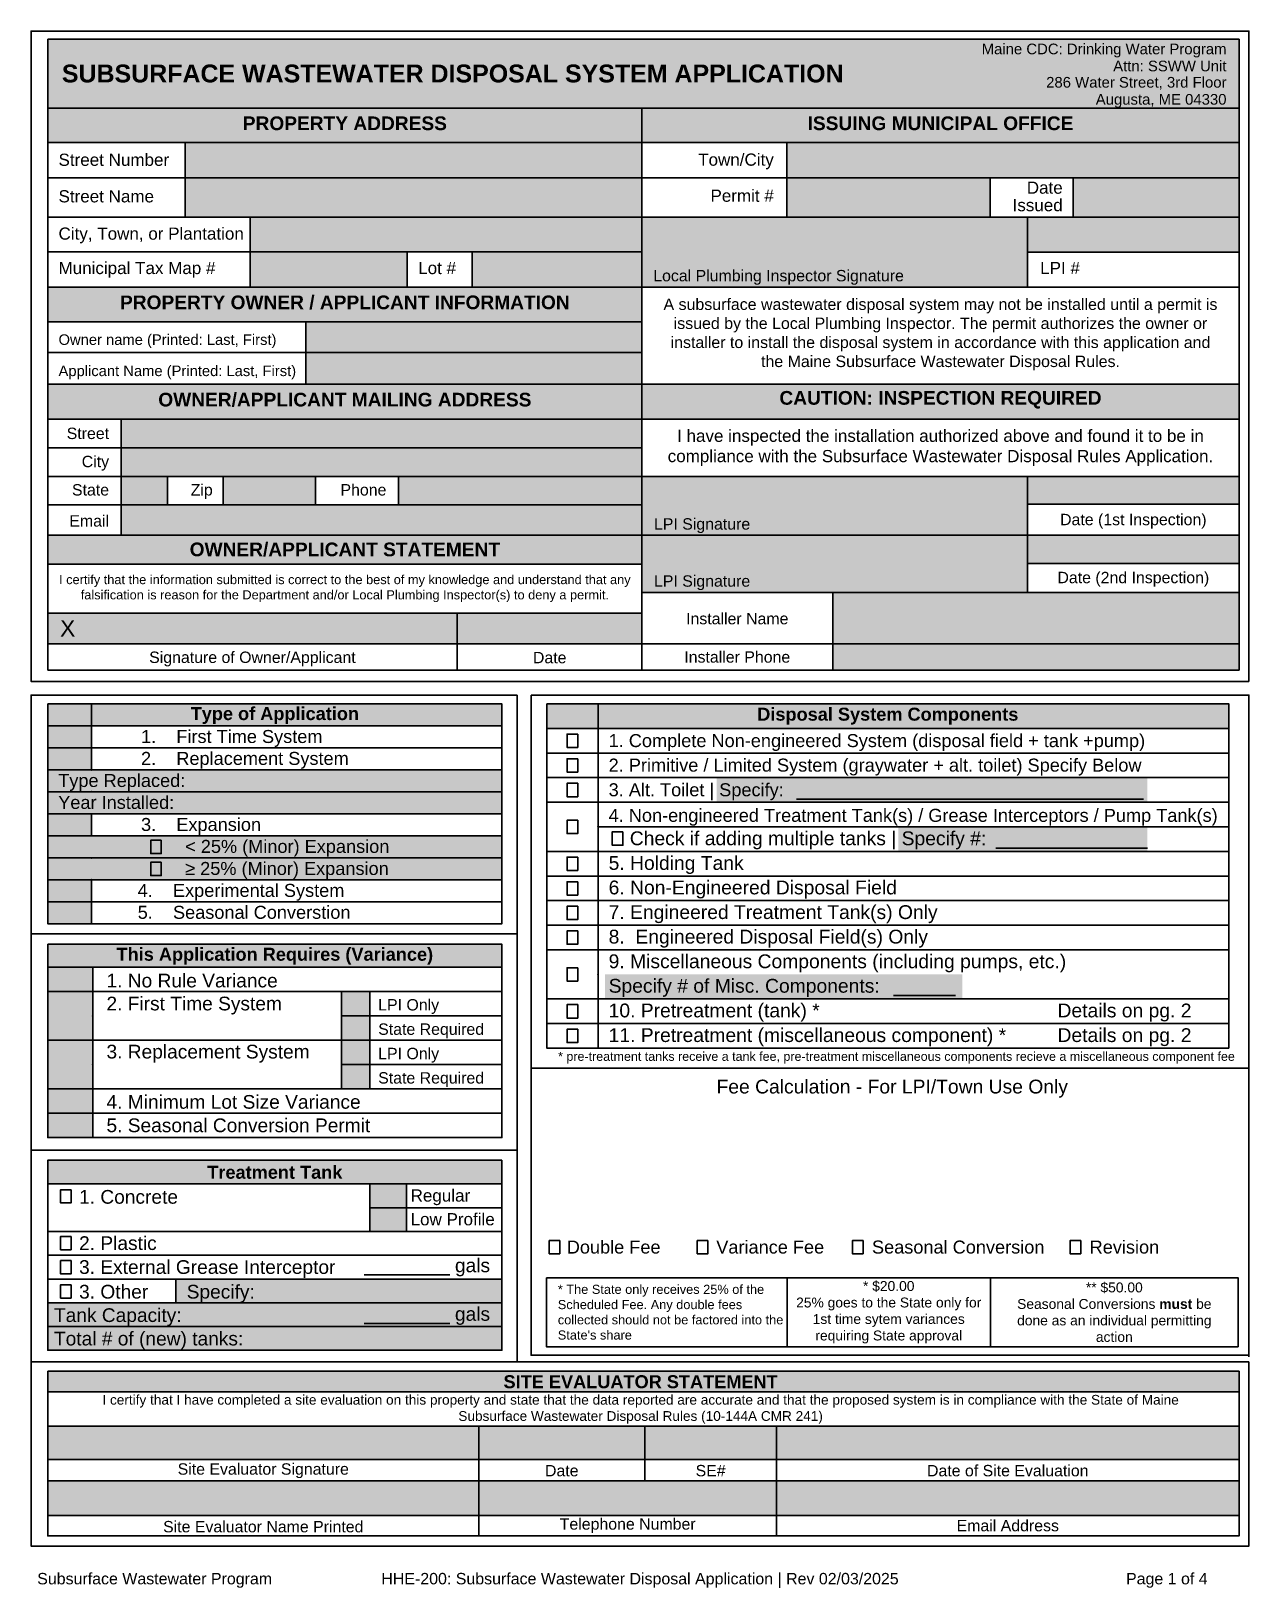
# Paper-space layout 'HHE_200_PG1' of a CAD drawing. Extents: x 0.2 to 8.3, y 0.2 to 10.5.
import ezdxf
from ezdxf.enums import TextEntityAlignment as Align

# ---------------------------------------------------------------- set-up
doc = ezdxf.new("R2010")
doc.units = 0
doc.header["$MEASUREMENT"] = 0
doc.layers.add('FORM_HHE-200', color=7, linetype='Continuous', lineweight=30)
doc.styles.add('ARIAL', font='ARIAL.TTF')

psp = doc.layouts.new('HHE_200_PG1')

# ---------------------------------------------------------------- hatches: boundary and pattern name
at = {"layer": 'FORM_HHE-200'}
for color, points in [(7, [(8.186, 10.423), (0.359, 10.423), (0.359, 9.971), (8.186, 9.971)]), (253, [(0.359, 9.744), (4.263, 9.744), (4.263, 9.971), (0.359, 9.971)]), (253, [(4.263, 9.744), (8.186, 9.744), (8.186, 9.971), (4.263, 9.971)]), (253, [(4.263, 8.793), (0.359, 8.793), (0.359, 8.566), (4.263, 8.566)]), (253, [(4.263, 8.156), (0.359, 8.156), (0.359, 7.927), (4.263, 7.927)]), (253, [(4.263, 7.927), (8.186, 7.927), (8.186, 8.156), (4.263, 8.156)]), (253, [(4.263, 7.164), (0.359, 7.164), (0.359, 6.975), (4.263, 6.975)]), (7, [(3.343, 6.056), (0.359, 6.056), (0.359, 5.912), (3.343, 5.912)]), (7, [(8.119, 6.056), (3.638, 6.056), (3.638, 5.895), (8.119, 5.895)]), (7, [(3.343, 4.477), (0.359, 4.477), (0.359, 4.327), (3.343, 4.327)]), (7, [(3.343, 3.059), (0.359, 3.059), (0.359, 2.903), (3.343, 2.903)]), (7, [(8.186, 1.672), (0.359, 1.672), (0.359, 1.537), (8.186, 1.537)])]:
    psp.add_hatch(color=color, dxfattribs=at).paths.add_polyline_path(points)
at = {"layer": 'FORM_HHE-200', "true_color": 0xf5f5f5}
h = psp.add_hatch(color=7, dxfattribs=at)
h.paths.add_polyline_path([(4.263, 9.744), (1.263, 9.744), (1.263, 9.512), (4.263, 9.512)])
h.paths.add_polyline_path([(4.263, 9.512), (1.263, 9.512), (1.263, 9.254), (4.263, 9.254)])
h.paths.add_polyline_path([(4.263, 9.254), (1.688, 9.254), (1.688, 9.027), (4.263, 9.027)])
h.paths.add_polyline_path([(2.721, 8.793), (2.721, 9.027), (1.688, 9.027), (1.688, 8.793)])
h.paths.add_polyline_path([(4.263, 9.027), (3.148, 9.027), (3.148, 8.793), (4.263, 8.793)])
h.paths.add_polyline_path([(0.821, 8.624), (3.8, 8.624), (3.8, 8.762), (0.821, 8.762)], flags=9)
h = psp.add_hatch(color=7, dxfattribs=at)
h.paths.add_polyline_path([(7.095, 9.512), (8.186, 9.512), (8.186, 9.744), (5.214, 9.744), (5.214, 9.512)])
h.paths.add_polyline_path([(6.55, 9.254), (6.55, 9.512), (5.214, 9.512), (5.214, 9.254)])
h.paths.add_polyline_path([(7.095, 9.254), (8.186, 9.254), (8.186, 9.512), (7.095, 9.512)])
h.paths.add_polyline_path([(8.186, 9.254), (6.795, 9.254), (6.795, 9.023), (8.186, 9.023)])
h = psp.add_hatch(color=7, dxfattribs=at)
h.paths.add_polyline_path([(6.796, 7.551), (4.263, 7.551), (4.263, 6.789), (6.796, 6.789)])
h.paths.add_polyline_path([(6.795, 9.254), (4.263, 9.254), (4.263, 8.793), (6.795, 8.793)])
h = psp.add_hatch(color=7, dxfattribs=at)
h.paths.add_polyline_path([(4.258, 8.566), (2.055, 8.566), (2.055, 8.364), (4.263, 8.364), (4.263, 8.566)])
h.paths.add_polyline_path([(4.263, 8.364), (2.055, 8.364), (2.055, 8.156), (4.263, 8.156)])
h = psp.add_hatch(color=7, dxfattribs=at)
h.paths.add_polyline_path([(4.263, 7.927), (0.841, 7.927), (0.841, 7.739), (4.263, 7.739)])
h.paths.add_polyline_path([(4.263, 7.739), (0.841, 7.739), (0.841, 7.551), (4.263, 7.551)])
h.paths.add_polyline_path([(1.146, 7.365), (1.146, 7.551), (0.841, 7.551), (0.841, 7.365)])
h.paths.add_polyline_path([(1.511, 7.551), (1.511, 7.365), (2.119, 7.365), (2.119, 7.551)])
h.paths.add_polyline_path([(4.263, 7.551), (2.663, 7.551), (2.663, 7.365), (4.263, 7.365)])
h.paths.add_polyline_path([(4.263, 7.365), (0.841, 7.365), (0.841, 7.164), (4.263, 7.164)])
h = psp.add_hatch(color=7, dxfattribs=at)
h.paths.add_polyline_path([(8.186, 7.551), (6.796, 7.551), (6.796, 7.368), (8.186, 7.368)])
h.paths.add_polyline_path([(8.186, 7.164), (6.796, 7.164), (6.796, 6.978), (8.186, 6.978)])
for points in [[(8.186, 6.789), (5.516, 6.789), (5.516, 6.279), (8.186, 6.279)], [(7.584, 5.572), (4.754, 5.572), (4.754, 5.41), (7.584, 5.41)], [(5.948, 5.087), (7.584, 5.087), (7.584, 5.249), (5.948, 5.249)], [(6.367, 4.279), (4.02, 4.279), (4.02, 4.118), (6.367, 4.118)], [(3.343, 2.278), (1.201, 2.278), (1.201, 2.122), (0.359, 2.122), (0.359, 1.81), (3.343, 1.81)]]:
    psp.add_hatch(color=7, dxfattribs=at).paths.add_polyline_path(points)
h = psp.add_hatch(color=7, dxfattribs=at)
h.paths.add_polyline_path([(3.048, 6.451), (3.048, 6.653), (0.359, 6.653), (0.359, 6.451)])
h.paths.add_polyline_path([(4.263, 6.653), (3.048, 6.653), (3.048, 6.451), (4.263, 6.451)])
h = psp.add_hatch(color=7, dxfattribs=at)
h.paths.add_polyline_path([(0.647, 5.906), (0.647, 5.912), (0.359, 5.912), (0.359, 5.767), (0.647, 5.767)])
h.paths.add_polyline_path([(0.359, 5.767), (0.359, 5.623), (0.647, 5.623), (0.647, 5.767)])
h.paths.add_polyline_path([(0.647, 5.19), (0.647, 5.334), (0.359, 5.334), (0.359, 5.19)])
h.paths.add_polyline_path([(0.647, 4.756), (0.647, 4.901), (0.359, 4.901), (0.359, 4.756)])
h.paths.add_polyline_path([(0.359, 4.756), (0.359, 4.612), (0.647, 4.612), (0.647, 4.756)])
h = psp.add_hatch(color=7, dxfattribs=at)
h.paths.add_polyline_path([(3.343, 5.623), (0.359, 5.623), (0.359, 5.334), (3.343, 5.334)])
h.paths.add_polyline_path([(3.343, 5.19), (0.359, 5.19), (0.359, 4.901), (3.343, 4.901)])
h = psp.add_hatch(color=7, dxfattribs=at)
h.paths.add_polyline_path([(0.655, 4.327), (0.359, 4.327), (0.359, 3.207), (0.655, 3.207)])
h.paths.add_polyline_path([(2.476, 4.167), (2.289, 4.167), (2.289, 3.527), (2.476, 3.527)])
h = psp.add_hatch(color=7, dxfattribs=at)
h.paths.add_polyline_path([(2.476, 2.747), (2.715, 2.747), (2.715, 2.903), (2.476, 2.903)])
h.paths.add_polyline_path([(2.715, 2.747), (2.476, 2.747), (2.476, 2.591), (2.715, 2.591)])
h = psp.add_hatch(color=7, dxfattribs=at)
h.paths.add_polyline_path([(3.192, 1.312), (0.359, 1.312), (0.359, 1.092), (3.192, 1.092)])
h.paths.add_polyline_path([(0.711, 1.311), (7.797, 1.311), (7.797, 1.534), (0.711, 1.534)], flags=9)
h.paths.add_polyline_path([(3.192, 1.312), (3.192, 1.092), (4.281, 1.092), (4.281, 1.312)])
h.paths.add_polyline_path([(5.147, 1.312), (4.281, 1.312), (4.281, 1.092), (5.147, 1.092)])
h.paths.add_polyline_path([(8.186, 1.092), (8.186, 1.312), (5.147, 1.312), (5.147, 1.092)])
h.paths.add_polyline_path([(8.186, 0.725), (8.186, 0.953), (5.147, 0.953), (5.147, 0.725)])
h.paths.add_polyline_path([(4.281, 0.953), (3.192, 0.953), (3.192, 0.725), (5.147, 0.725), (5.147, 0.953)])
h.paths.add_polyline_path([(3.192, 0.953), (0.359, 0.953), (0.359, 0.725), (3.192, 0.725)])
h.paths.add_polyline_path([(1.199, 0.952), (2.351, 0.952), (2.351, 1.087), (1.199, 1.087)], flags=9)

# ---------------------------------------------------------------- linework, layer by layer
at = {"layer": 'FORM_HHE-200'}
for points in [[(8.25, 6.204), (0.25, 6.204), (0.25, 10.476), (8.25, 10.476)], [(0.359, 10.423), (8.186, 10.423), (8.186, 9.971), (0.359, 9.971)], [(8.186, 9.971), (4.263, 9.971), (4.263, 9.744), (8.186, 9.744)], [(2.055, 8.566), (4.263, 8.566), (4.263, 8.364), (2.055, 8.364)], [(3.444, 6.114), (0.25, 6.114), (0.25, 1.734), (3.444, 1.734)], [(0.359, 6.056), (3.343, 6.056), (3.343, 4.612), (0.359, 4.612)], [(3.535, 6.114), (8.25, 6.114), (8.25, 1.777), (3.535, 1.777)], [(8.119, 3.794), (3.638, 3.794), (3.638, 6.056), (8.119, 6.056)], [(3.841, 5.858), (3.841, 5.77), (3.771, 5.77), (3.771, 5.858)], [(3.841, 5.696), (3.841, 5.609), (3.771, 5.609), (3.771, 5.696)], [(0.359, 5.623), (3.343, 5.623), (3.343, 5.334), (0.359, 5.334)], [(3.841, 5.535), (3.841, 5.447), (3.771, 5.447), (3.771, 5.535)], [(3.841, 5.292), (3.841, 5.205), (3.771, 5.205), (3.771, 5.292)], [(4.138, 5.216), (4.138, 5.128), (4.068, 5.128), (4.068, 5.216)], [(0.359, 5.19), (3.343, 5.19), (3.343, 4.901), (0.359, 4.901)], [(1.105, 5.161), (1.105, 5.073), (1.036, 5.073), (1.036, 5.161)], [(1.105, 5.016), (1.105, 4.929), (1.036, 4.929), (1.036, 5.016)], [(3.841, 5.05), (3.841, 4.962), (3.771, 4.962), (3.771, 5.05)], [(3.841, 4.888), (3.841, 4.801), (3.771, 4.801), (3.771, 4.888)], [(3.841, 4.727), (3.841, 4.639), (3.771, 4.639), (3.771, 4.727)], [(3.841, 4.565), (3.841, 4.478), (3.771, 4.478), (3.771, 4.565)], [(0.359, 4.477), (3.343, 4.477), (3.343, 3.207), (0.359, 3.207)], [(0.359, 4.327), (0.655, 4.327), (0.655, 3.207), (0.359, 3.207)], [(3.841, 4.323), (3.841, 4.235), (3.771, 4.235), (3.771, 4.323)], [(2.289, 4.167), (2.476, 4.167), (2.476, 3.527), (2.289, 3.527)], [(3.841, 4.081), (3.841, 3.993), (3.771, 3.993), (3.771, 4.081)], [(3.841, 3.919), (3.841, 3.832), (3.771, 3.832), (3.771, 3.919)], [(3.343, 3.059), (0.359, 3.059), (0.359, 1.81), (3.343, 1.81)], [(0.513, 2.865), (0.513, 2.778), (0.443, 2.778), (0.443, 2.865)], [(0.513, 2.558), (0.513, 2.471), (0.443, 2.471), (0.443, 2.558)], [(3.723, 2.531), (3.723, 2.444), (3.654, 2.444), (3.654, 2.531)], [(4.696, 2.531), (4.696, 2.444), (4.626, 2.444), (4.626, 2.531)], [(5.716, 2.531), (5.716, 2.444), (5.646, 2.444), (5.646, 2.531)], [(7.145, 2.531), (7.145, 2.444), (7.075, 2.444), (7.075, 2.531)], [(0.513, 2.399), (0.513, 2.312), (0.443, 2.312), (0.443, 2.399)], [(1.201, 2.278), (3.343, 2.278), (3.343, 1.81), (0.359, 1.81), (0.359, 2.122), (1.201, 2.122)], [(3.635, 2.287), (8.179, 2.287), (8.179, 1.833), (3.635, 1.833)], [(0.513, 2.241), (0.513, 2.153), (0.443, 2.153), (0.443, 2.241)], [(0.359, 1.672), (8.186, 1.672), (8.186, 0.591), (0.359, 0.591)]]:
    psp.add_lwpolyline(points, close=True, dxfattribs=at)
for points in [[(0.25, 6.204), (0.25, 10.476), (8.25, 10.476), (8.25, 6.204)], [(0.359, 9.971), (0.359, 6.279)], [(4.263, 9.744), (0.359, 9.744)], [(1.263, 9.744), (1.263, 9.254)], [(4.263, 9.744), (4.263, 6.279)], [(5.214, 9.744), (5.214, 9.254)], [(8.186, 6.279), (8.186, 9.744)], [(4.263, 9.512), (0.359, 9.512)], [(8.186, 9.512), (4.263, 9.512)], [(6.55, 9.512), (6.55, 9.254)], [(7.095, 9.512), (7.095, 9.254)], [(4.263, 9.254), (0.359, 9.254)], [(1.688, 9.254), (1.688, 8.793)], [(8.186, 9.254), (4.263, 9.254)], [(6.795, 9.254), (6.795, 8.793)], [(4.263, 9.027), (0.359, 9.027)], [(2.721, 9.027), (2.721, 8.793)], [(3.148, 9.027), (3.148, 8.793)], [(6.795, 9.023), (8.186, 9.023)], [(4.263, 8.793), (0.359, 8.793)], [(8.186, 8.793), (4.263, 8.793)], [(4.258, 8.566), (0.359, 8.566)], [(2.055, 8.566), (2.055, 8.156)], [(4.263, 8.364), (0.359, 8.364)], [(4.263, 8.156), (0.359, 8.156)], [(8.186, 8.156), (4.263, 8.156)], [(4.263, 7.927), (0.359, 7.927)], [(0.841, 7.927), (0.841, 7.164)], [(8.186, 7.927), (4.263, 7.927)], [(4.263, 7.739), (0.359, 7.739)], [(4.263, 7.551), (0.359, 7.551)], [(1.146, 7.551), (1.146, 7.365)], [(1.511, 7.551), (1.511, 7.365)], [(2.119, 7.551), (2.119, 7.365)], [(2.663, 7.551), (2.663, 7.365)], [(8.186, 7.551), (4.263, 7.551)], [(6.796, 6.789), (6.796, 7.551)], [(4.263, 7.365), (0.359, 7.365)], [(6.796, 7.368), (8.186, 7.368)], [(4.263, 7.164), (0.359, 7.164)], [(8.186, 7.164), (4.263, 7.164)], [(4.263, 6.975), (0.359, 6.975)], [(6.796, 6.978), (8.186, 6.978)], [(8.186, 6.789), (4.263, 6.789)], [(5.516, 6.789), (5.516, 6.279)], [(4.263, 6.653), (0.359, 6.653)], [(3.048, 6.653), (3.048, 6.279)], [(4.263, 6.451), (0.359, 6.451)], [(8.186, 6.451), (4.263, 6.451)], [(4.263, 6.279), (0.359, 6.279)], [(8.186, 6.279), (4.263, 6.279)], [(0.25, 6.204), (8.25, 6.204)], [(8.25, 1.734), (8.25, 0.524), (0.25, 0.524), (0.25, 6.114)], [(0.647, 5.906), (0.647, 6.056)], [(3.975, 3.794), (3.975, 6.056)], [(8.25, 6.114), (8.25, 1.768)], [(3.343, 5.912), (0.359, 5.912)], [(0.647, 5.912), (0.647, 5.623)], [(3.638, 5.895), (8.119, 5.895)], [(3.343, 5.767), (0.359, 5.767)], [(3.638, 5.733), (8.119, 5.733)], [(3.343, 5.623), (0.359, 5.623)], [(3.638, 5.572), (8.119, 5.572)], [(3.343, 5.479), (0.359, 5.479)], [(5.278, 5.431), (7.558, 5.431)], [(3.343, 5.334), (0.359, 5.334)], [(0.647, 5.334), (0.647, 5.19)], [(3.638, 5.41), (8.119, 5.41)], [(3.975, 5.249), (8.119, 5.249)], [(3.343, 5.19), (0.359, 5.19)], [(3.343, 5.045), (0.359, 5.045)], [(3.638, 5.087), (8.119, 5.087)], [(6.587, 5.109), (7.585, 5.109)], [(3.638, 4.925), (8.119, 4.925)], [(3.343, 4.901), (0.359, 4.901)], [(0.647, 4.901), (0.647, 4.612)], [(3.343, 4.756), (0.359, 4.756)], [(3.638, 4.764), (8.119, 4.764)], [(3.638, 4.602), (8.119, 4.602)], [(0.25, 4.546), (3.444, 4.546)], [(3.638, 4.441), (8.119, 4.441)], [(0.359, 4.327), (3.343, 4.327)], [(0.655, 4.327), (0.655, 3.207)], [(0.359, 4.167), (3.343, 4.167)], [(2.289, 4.167), (2.289, 3.847)], [(2.476, 4.167), (2.476, 3.847)], [(3.638, 4.118), (8.119, 4.118)], [(5.916, 4.141), (6.322, 4.141)], [(3.343, 4.007), (2.289, 4.007)], [(3.638, 3.956), (8.119, 3.956)], [(0.359, 3.847), (3.343, 3.847)], [(2.289, 3.847), (2.289, 3.527)], [(2.476, 3.847), (2.476, 3.527)], [(3.343, 3.687), (2.289, 3.687)], [(3.535, 3.663), (8.25, 3.663)], [(0.359, 3.527), (3.343, 3.527)], [(0.359, 3.367), (3.343, 3.367)], [(0.25, 3.124), (3.444, 3.124)], [(0.359, 2.903), (3.343, 2.903)], [(2.476, 2.903), (2.476, 2.591)], [(2.715, 2.903), (2.715, 2.591)], [(2.476, 2.747), (3.343, 2.747)], [(0.359, 2.591), (3.343, 2.591)], [(0.359, 2.434), (3.343, 2.434)], [(0.359, 2.278), (3.343, 2.278)], [(1.201, 2.278), (1.201, 2.122)], [(2.438, 2.305), (3.001, 2.305)], [(5.216, 2.287), (5.216, 1.833)], [(6.552, 2.287), (6.552, 1.833)], [(0.359, 2.122), (3.343, 2.122)], [(0.359, 1.966), (3.343, 1.966)], [(2.438, 1.985), (3.001, 1.985)], [(0.25, 1.734), (8.25, 1.734)], [(0.359, 1.537), (8.186, 1.537)], [(0.359, 1.312), (8.186, 1.312)], [(3.192, 1.312), (3.192, 0.591)], [(4.281, 0.953), (4.281, 1.312)], [(5.147, 1.315), (5.147, 0.591)], [(0.359, 1.092), (8.186, 1.092)], [(0.359, 0.953), (8.186, 0.953)], [(0.359, 0.725), (8.186, 0.725)]]:
    psp.add_lwpolyline(points, dxfattribs=at)
for p in [(0.647, 5.912), (3.975, 5.895), (0.647, 5.767), (3.975, 5.733), (0.647, 5.623), (3.975, 5.572), (0.647, 5.479), (0.647, 5.334), (3.975, 5.41), (3.975, 5.249), (0.647, 5.19), (0.647, 5.045), (3.975, 5.087), (3.975, 4.925), (0.647, 4.901), (0.647, 4.756), (3.975, 4.764), (3.975, 4.602), (3.975, 4.441), (3.975, 4.279), (0.655, 4.167), (3.975, 4.118), (0.655, 4.007), (3.975, 3.956), (0.655, 3.847), (0.655, 3.687), (0.655, 3.527), (0.655, 3.367)]:
    psp.add_point(p, dxfattribs=at)

# ---------------------------------------------------------------- texts
at = {"layer": 'FORM_HHE-200', "color": 7, "linetype": 'Continuous', "true_color": 0xffffff, "style": 'ARIAL'}
for s, p in [('Maine CDC: Drinking Water Program', (8.103, 10.359)), ('Attn: SSWW Unit', (8.103, 10.247)), ('286 Water Street, 3rd Floor', (8.103, 10.14)), ('Augusta, ME 04330', (8.103, 10.028))]:
    psp.add_text(s, height=0.07, dxfattribs=at).set_placement(p, align=Align.MIDDLE_RIGHT)
at = {"layer": 'FORM_HHE-200', "style": 'ARIAL'}
for s, height, p in [('Street Number', 0.08, (0.43, 9.567)), ('Street Name', 0.08, (0.43, 9.327)), ('City, Town, or Plantation', 0.08, (0.43, 9.082)), ('Municipal Tax Map #', 0.08, (0.43, 8.856)), ('Lot #', 0.08, (2.793, 8.856)), ('Local Plumbing Inspector Signature', 0.07467, (4.337, 8.81)), ('LPI #', 0.08, (6.879, 8.856)), ('Owner name (Printed: Last, First)', 0.06933, (0.43, 8.394)), ('Applicant Name (Printed: Last, First)', 0.06933, (0.43, 8.189)), ('LPI Signature', 0.07467, (4.342, 7.179)), ('LPI Signature', 0.07467, (4.342, 6.804)), ('1.    First Time System', 0.08533, (0.972, 5.774)), ('1. Complete Non-engineered System (disposal field + tank +pump)', 0.08533, (4.044, 5.747)), ('2.    Replacement System', 0.08533, (0.972, 5.63)), ('2. Primitive / Limited System (graywater + alt. toilet) Specify Below', 0.08533, (4.044, 5.586)), ('Type Replaced:', 0.08533, (0.428, 5.485)), ('3. Alt. Toilet | Specify:', 0.08533, (4.044, 5.424)), ('Year Installed:', 0.08533, (0.428, 5.341)), ('4. Non-engineered Treatment Tank(s) / Grease Interceptors / Pump Tank(s)', 0.08533, (4.044, 5.256)), ('3.    Expansion', 0.08533, (0.972, 5.196)), ('Check if adding multiple tanks | Specify #: ', 0.09067, (4.183, 5.101)), ('< 25% (Minor) Expansion', 0.08533, (1.262, 5.052)), ('≥ 25% (Minor) Expansion', 0.08533, (1.262, 4.907)), ('5. Holding Tank', 0.09067, (4.044, 4.939)), ('4.    Experimental System', 0.08533, (0.95, 4.763)), ('6. Non-Engineered Disposal Field', 0.09067, (4.044, 4.778)), ('5.    Seasonal Converstion', 0.08533, (0.95, 4.619)), ('7. Engineered Treatment Tank(s) Only', 0.09067, (4.044, 4.616)), ('8.  Engineered Disposal Field(s) Only', 0.09067, (4.044, 4.455)), ('9. Miscellaneous Components (including pumps, etc.)', 0.09067, (4.044, 4.293)), ('1. No Rule Variance', 0.09, (0.745, 4.167)), ('Specify # of Misc. Components:', 0.09067, (4.044, 4.132)), ('2. First Time System', 0.09, (0.745, 4.016)), ('LPI Only', 0.0747, (2.53, 4.02)), ('10. Pretreatment (tank) *', 0.09067, (4.044, 3.97)), ('State Required', 0.07467, (2.53, 3.86)), ('11. Pretreatment (miscellaneous component) *', 0.09067, (4.044, 3.808)), ('3. Replacement System', 0.09, (0.745, 3.7)), ('LPI Only', 0.0747, (2.53, 3.7)), ('* pre-treatment tanks receive a tank fee, pre-treatment miscellaneous components recieve a miscellaneous component fee', 0.058667, (3.712, 3.694)), ('State Required', 0.07467, (2.53, 3.54)), ('4. Minimum Lot Size Variance', 0.09, (0.745, 3.37)), ('5. Seasonal Conversion Permit', 0.09, (0.745, 3.216)), ('1. Concrete', 0.09, (0.565, 2.746)), ('Regular', 0.08, (2.743, 2.763)), ('Low Profile', 0.08, (2.743, 2.607)), ('2. Plastic', 0.09, (0.565, 2.442)), ('Double Fee', 0.0853, (3.769, 2.42)), ('Variance Fee', 0.08533, (4.751, 2.42)), ('Seasonal Conversion', 0.08533, (5.774, 2.42)), ('Revision', 0.0853, (7.204, 2.42)), ('3. External Grease Interceptor', 0.09, (0.565, 2.285)), ('3. Other', 0.09, (0.565, 2.123)), ('Specify:', 0.09, (1.272, 2.123)), ('Tank Capacity:', 0.09, (0.4, 1.969)), ('Total # of (new) tanks:', 0.09, (0.4, 1.815)), ('Subsurface Wastewater Program', 0.075, (0.29, 0.25))]:
    psp.add_text(s, height=height, dxfattribs=at).set_placement(p, align=Align.BOTTOM_LEFT)
for s, height, p in [('Town/City', 0.08, (5.129, 9.568)), ('Permit #', 0.08, (5.129, 9.331)), ('Date', 0.08, (7.027, 9.384)), ('Issued', 0.08, (7.027, 9.269)), ('Street', 0.0747, (0.762, 7.774)), ('City', 0.0747, (0.762, 7.589)), ('State', 0.0747, (0.762, 7.403)), ('Zip', 0.0747, (1.443, 7.403)), ('Phone', 0.0747, (2.584, 7.403)), ('Email', 0.0747, (0.762, 7.199)), ('X', 0.107, (0.54, 6.467)), ('Signature of Owner/Applicant', 0.07467, (2.382, 6.303)), ('Date', 0.0747, (3.767, 6.301)), ('Details on pg. 2', 0.09067, (7.873, 3.97)), ('Details on pg. 2', 0.09067, (7.873, 3.808)), ('gals', 0.09, (3.265, 2.296)), ('gals', 0.09, (3.265, 1.977)), ('Page 1 of 4', 0.075, (7.979, 0.25))]:
    psp.add_text(s, height=height, dxfattribs=at).set_placement(p, align=Align.BOTTOM_RIGHT)
for s, height, p in [('Date (1st Inspection)', 0.07467, (7.491, 7.208)), ('Date (2nd Inspection)', 0.07467, (7.491, 6.827)), ('Installer Name', 0.07467, (4.889, 6.557)), ('Installer Phone', 0.07467, (4.889, 6.305)), ('Fee Calculation - For LPI/Town Use Only', 0.09067, (5.907, 3.47)), ('HHE-200: Subsurface Wastewater Disposal Application | Rev 02/03/2025', 0.075, (4.25, 0.25))]:
    psp.add_text(s, height=height, dxfattribs=at).set_placement(p, align=Align.BOTTOM_CENTER)
at = {"layer": 'FORM_HHE-200', "color": 7, "true_color": 0xffffff, "style": 'ARIAL'}
for s, insert, char_height, attachment_point in [('\\fArial|b1|i0|c0|p34;SUBSURFACE WASTEWATER DISPOSAL SYSTEM APPLICATION', (0.452, 10.197), 0.11733, 4), ('\\fArial|b1|i0|c0|p34;Type of Application', (1.851, 5.98), 0.08533, 5), ('\\fArial|b1|i0|c0|p34;Disposal System Components', (5.878, 5.976), 0.08533, 5), ('\\fArial|b1|i0|c0|p34;This Application Requires (Variance)', (1.851, 4.399), 0.08533, 5), ('\\fArial|b1|i0|c0|p34;Treatment Tank', (1.851, 2.979), 0.08533, 5), ('\\fArial|b1|i0|c0|p34;SITE EVALUATOR STATEMENT', (4.254, 1.603), 0.08533, 5)]:
    psp.add_mtext(s, dxfattribs=dict(at, insert=insert, char_height=char_height, attachment_point=attachment_point))
at = {"layer": 'FORM_HHE-200', "style": 'ARIAL'}
for s, insert, char_height, attachment_point in [('\\fArial|b1|i0|c0|p34;PROPERTY ADDRESS', (2.311, 9.87), 0.09, 5), ('\\fArial|b1|i0|c0|p34;ISSUING MUNICIPAL OFFICE', (6.224, 9.87), 0.09, 5), ('\\fArial|b1|i0|c0|p34;PROPERTY OWNER / APPLICANT INFORMATION', (2.311, 8.693), 0.09, 5), ('A subsurface wastewater disposal system may not be installed until a permit is\\Pissued by the Local Plumbing Inspector. The permit authorizes the owner or\\Pinstaller to install the disposal system in accordance with this application and\\Pthe Maine Subsurface Wastewater Disposal Rules.', (6.224, 8.483), 0.075, 5), ('\\fArial|b1|i0|c0|p34;OWNER/APPLICANT MAILING ADDRESS', (2.311, 8.054), 0.09, 5), ('\\fArial|b1|i0|c0|p34;CAUTION: INSPECTION REQUIRED', (6.224, 8.054), 0.09, 5), ('I have inspected the installation authorized above and found it to be in\\Pcompliance with the Subsurface Wastewater Disposal Rules Application.', (6.224, 7.739), 0.08, 5), ('\\fArial|b1|i0|c0|p34;OWNER/APPLICANT STATEMENT', (2.311, 7.07), 0.09, 5), ('I certify that the information submitted is correct to the best of my knowledge and understand that any\\Pfalsification is reason for the Department and/or Local Plumbing Inspector(s) to deny a permit.', (2.311, 6.814), 0.06, 5), ('* $20.00\\P25% goes to the State only for \\P1st time sytem variances\\Prequiring State approval', (5.884, 2.06), 0.065, 5), ('** $50.00\\PSeasonal Conversions \\fArial|b1|i0|c0|p34;must\\fArial|b0|i0; be\\Pdone as an individual permitting\\Paction', (7.366, 2.06), 0.065, 5), ("* The State only receives 25% of the\\PScheduled Fee. Any double fees\\Pcollected should not be factored into the\\PState's share", (3.71, 2.06), 0.06, 4), ('I certify that I have completed a site evaluation on this property and state that the data reported are accurate and that the proposed system is in compliance with the State of Maine\\PSubsurface Wastewater Disposal Rules (10-144A CMR 241)', (4.254, 1.422), 0.064, 5), ('Site Evaluator Signature', (1.775, 1.019), 0.07467, 5), ('Date', (3.736, 1.019), 0.0747, 5), ('SE#', (4.714, 1.019), 0.0747, 5), ('Date of Site Evaluation', (6.666, 1.019), 0.07467, 5), ('Site Evaluator Name Printed', (1.775, 0.651), 0.07467, 5), ('Telephone Number', (4.169, 0.658), 0.07467, 5), ('Email Address', (6.666, 0.658), 0.07467, 5)]:
    psp.add_mtext(s, dxfattribs=dict(at, insert=insert, char_height=char_height, attachment_point=attachment_point))

doc.saveas('drawing.dxf')
